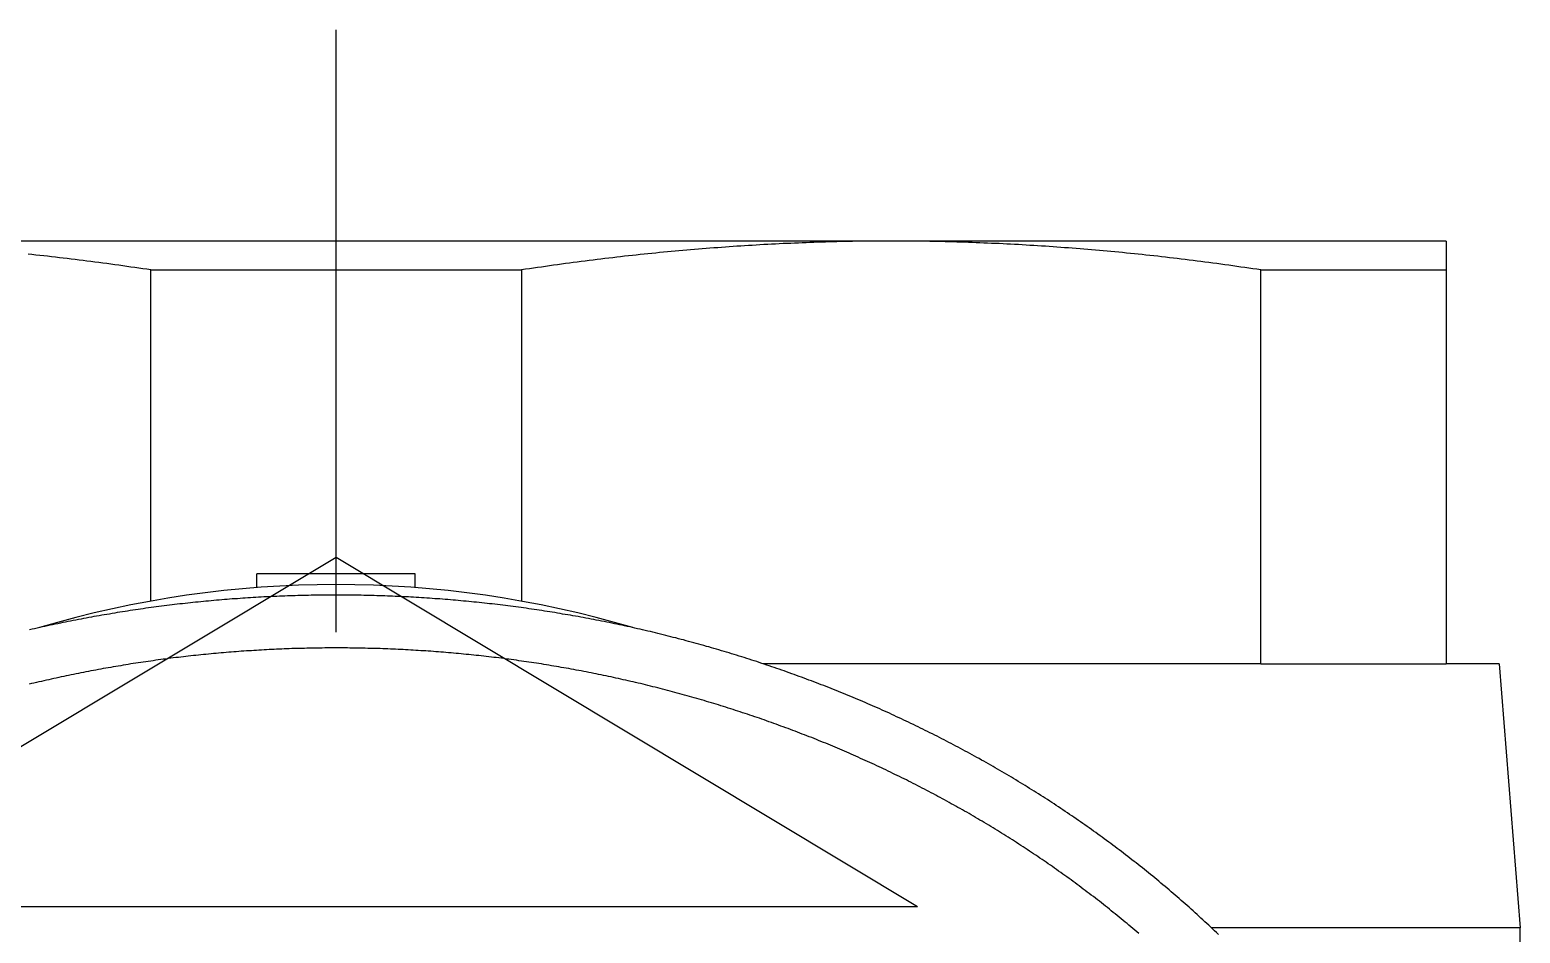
# Model space of a CAD drawing. Extents: x -56 to 44, y -57 to 15.
# Drawn here: x 28.18 to 42.28, y 6.55 to 15.1 of the extents above; entities that cross this region are included whole.
import ezdxf

# ---------------------------------------------------------------- set-up
doc = ezdxf.new("R2010")
doc.units = 0
doc.linetypes.add('CENTER', pattern=[50.8, 31.75, -6.35, 6.35, -6.35])
doc.linetypes.add('DASHED', pattern=[19.05, 12.7, -6.35])
doc.layers.get('0').update_dxf_attribs({"linetype": 'CONTINUOUS'})
doc.layers.add('CENTER', color=1, linetype='CENTER')

msp = doc.modelspace()

# ---------------------------------------------------------------- linework, layer by layer
at = {"color": 7, "linetype": 'CONTINUOUS'}
for p, q in [((36.331, 13.1), (25.831, 13.1)), ((41.581, 13.1), (36.331, 13.1)), ((41.581, 13.1), (41.581, 12.827)), ((29.329, 12.827), (32.834, 12.827)), ((29.329, 9.693), (29.329, 12.827)), ((32.834, 12.827), (32.834, 9.693)), ((39.829, 9.1), (39.829, 12.827)), ((39.829, 12.827), (41.581, 12.827)), ((41.581, 12.827), (41.581, 9.1)), ((30.331, 9.821), (30.331, 9.95)), ((31.831, 9.95), (30.331, 9.95)), ((31.831, 9.821), (31.831, 9.95)), ((39.171, 9.1), (35.12, 9.1)), ((39.829, 9.1), (39.171, 9.1)), ((39.829, 9.1), (41.581, 9.1)), ((42.081, 9.1), (41.581, 9.1)), ((42.081, 9.1), (42.281, 6.6)), ((42.281, 6.6), (39.362, 6.6)), ((42.281, 0.918), (42.281, 6.6))]:
    msp.add_line(p, q, dxfattribs=at)
at = {"color": 3, "linetype": 'DASHED'}
for p, q in [((31.081, 10.105), (25.581, 6.8)), ((36.581, 6.8), (31.081, 10.105)), ((36.581, 6.8), (25.581, 6.8)), ((36.581, -26.2), (36.581, 6.8))]:
    msp.add_line(p, q, dxfattribs=at)
at = {"color": 7}
for points in [[(29.329, 12.827, 0), (29.291, 12.833, 0), (29.253, 12.838, 0), (29.215, 12.844, 0), (29.177, 12.85, 0), (29.139, 12.855, 0), (29.101, 12.86, 0), (29.063, 12.866, 0), (29.026, 12.871, 0), (28.988, 12.876, 0), (28.95, 12.882, 0), (28.913, 12.887, 0), (28.875, 12.892, 0), (28.837, 12.897, 0), (28.8, 12.902, 0), (28.762, 12.906, 0), (28.725, 12.911, 0), (28.688, 12.916, 0), (28.65, 12.921, 0), (28.613, 12.925, 0), (28.576, 12.93, 0), (28.538, 12.934, 0), (28.501, 12.939, 0), (28.464, 12.943, 0), (28.427, 12.947, 0), (28.39, 12.952, 0), (28.353, 12.956, 0), (28.316, 12.96, 0), (28.279, 12.964, 0), (28.242, 12.968, 0), (28.205, 12.972, 0), (28.168, 12.976, 0)], [(36.331, 13.1, 0), (36.295, 13.1, 0), (36.258, 13.1, 0), (36.221, 13.1, 0), (36.185, 13.1, 0), (36.148, 13.099, 0), (36.111, 13.099, 0), (36.075, 13.098, 0), (36.038, 13.098, 0), (36.002, 13.098, 0), (35.965, 13.097, 0), (35.929, 13.096, 0), (35.892, 13.095, 0), (35.856, 13.095, 0), (35.819, 13.094, 0), (35.783, 13.093, 0), (35.746, 13.092, 0), (35.71, 13.091, 0), (35.673, 13.09, 0), (35.637, 13.089, 0), (35.6, 13.088, 0), (35.564, 13.086, 0), (35.528, 13.085, 0), (35.491, 13.084, 0), (35.455, 13.082, 0), (35.419, 13.081, 0), (35.382, 13.079, 0), (35.346, 13.078, 0), (35.309, 13.076, 0), (35.273, 13.074, 0), (35.237, 13.072, 0), (35.2, 13.07, 0), (35.164, 13.069, 0), (35.128, 13.067, 0), (35.091, 13.065, 0), (35.055, 13.062, 0), (35.018, 13.06, 0), (34.982, 13.058, 0), (34.946, 13.056, 0), (34.909, 13.053, 0), (34.873, 13.051, 0), (34.836, 13.049, 0), (34.8, 13.046, 0), (34.764, 13.044, 0), (34.727, 13.041, 0), (34.691, 13.038, 0), (34.654, 13.036, 0), (34.618, 13.033, 0), (34.581, 13.03, 0), (34.545, 13.027, 0), (34.508, 13.024, 0), (34.472, 13.021, 0), (34.435, 13.018, 0), (34.398, 13.015, 0), (34.362, 13.011, 0), (34.325, 13.008, 0), (34.288, 13.005, 0), (34.252, 13.001, 0), (34.215, 12.998, 0), (34.178, 12.994, 0), (34.142, 12.991, 0), (34.105, 12.987, 0), (34.068, 12.983, 0), (34.031, 12.98, 0), (33.995, 12.976, 0), (33.958, 12.972, 0), (33.921, 12.968, 0), (33.884, 12.964, 0), (33.847, 12.96, 0), (33.81, 12.956, 0), (33.773, 12.952, 0), (33.736, 12.947, 0), (33.699, 12.943, 0), (33.661, 12.939, 0), (33.624, 12.934, 0), (33.587, 12.93, 0), (33.55, 12.925, 0), (33.513, 12.921, 0), (33.475, 12.916, 0), (33.438, 12.911, 0), (33.4, 12.906, 0), (33.363, 12.902, 0), (33.325, 12.897, 0), (33.288, 12.892, 0), (33.25, 12.887, 0), (33.213, 12.882, 0), (33.175, 12.876, 0), (33.137, 12.871, 0), (33.099, 12.866, 0), (33.062, 12.86, 0), (33.024, 12.855, 0), (32.986, 12.85, 0), (32.948, 12.844, 0), (32.91, 12.838, 0), (32.872, 12.833, 0), (32.834, 12.827, 0)], [(39.829, 12.827, 0), (39.791, 12.833, 0), (39.753, 12.838, 0), (39.715, 12.844, 0), (39.677, 12.85, 0), (39.639, 12.855, 0), (39.601, 12.86, 0), (39.563, 12.866, 0), (39.526, 12.871, 0), (39.488, 12.876, 0), (39.45, 12.882, 0), (39.413, 12.887, 0), (39.375, 12.892, 0), (39.337, 12.897, 0), (39.3, 12.902, 0), (39.262, 12.906, 0), (39.225, 12.911, 0), (39.188, 12.916, 0), (39.15, 12.921, 0), (39.113, 12.925, 0), (39.076, 12.93, 0), (39.038, 12.934, 0), (39.001, 12.939, 0), (38.964, 12.943, 0), (38.927, 12.947, 0), (38.89, 12.952, 0), (38.853, 12.956, 0), (38.816, 12.96, 0), (38.779, 12.964, 0), (38.742, 12.968, 0), (38.705, 12.972, 0), (38.668, 12.976, 0), (38.632, 12.98, 0), (38.595, 12.983, 0), (38.558, 12.987, 0), (38.521, 12.991, 0), (38.484, 12.994, 0), (38.448, 12.998, 0), (38.411, 13.001, 0), (38.374, 13.005, 0), (38.338, 13.008, 0), (38.301, 13.011, 0), (38.264, 13.015, 0), (38.228, 13.018, 0), (38.191, 13.021, 0), (38.155, 13.024, 0), (38.118, 13.027, 0), (38.082, 13.03, 0), (38.045, 13.033, 0), (38.009, 13.036, 0), (37.972, 13.038, 0), (37.936, 13.041, 0), (37.899, 13.044, 0), (37.863, 13.046, 0), (37.826, 13.049, 0), (37.79, 13.051, 0), (37.754, 13.053, 0), (37.717, 13.056, 0), (37.681, 13.058, 0), (37.644, 13.06, 0), (37.608, 13.062, 0), (37.572, 13.065, 0), (37.535, 13.067, 0), (37.499, 13.069, 0), (37.462, 13.07, 0), (37.426, 13.072, 0), (37.39, 13.074, 0), (37.353, 13.076, 0), (37.317, 13.078, 0), (37.281, 13.079, 0), (37.244, 13.081, 0), (37.208, 13.082, 0), (37.172, 13.084, 0), (37.135, 13.085, 0), (37.099, 13.086, 0), (37.062, 13.088, 0), (37.026, 13.089, 0), (36.989, 13.09, 0), (36.953, 13.091, 0), (36.917, 13.092, 0), (36.88, 13.093, 0), (36.844, 13.094, 0), (36.807, 13.095, 0), (36.771, 13.095, 0), (36.734, 13.096, 0), (36.698, 13.097, 0), (36.661, 13.098, 0), (36.625, 13.098, 0), (36.588, 13.098, 0), (36.551, 13.099, 0), (36.515, 13.099, 0), (36.478, 13.1, 0), (36.441, 13.1, 0), (36.405, 13.1, 0), (36.368, 13.1, 0), (36.331, 13.1, 0)], [(39.427, 6.538, 0), (39.409, 6.556, 0), (39.391, 6.573, 0), (39.372, 6.59, 0), (39.354, 6.608, 0), (39.336, 6.625, 0), (39.317, 6.642, 0), (39.299, 6.659, 0), (39.28, 6.676, 0), (39.262, 6.693, 0), (39.243, 6.71, 0), (39.225, 6.727, 0), (39.206, 6.744, 0), (39.187, 6.761, 0), (39.169, 6.778, 0), (39.15, 6.795, 0), (39.131, 6.811, 0), (39.112, 6.828, 0), (39.093, 6.845, 0), (39.074, 6.861, 0), (39.055, 6.878, 0), (39.036, 6.894, 0), (39.017, 6.911, 0), (38.998, 6.927, 0), (38.979, 6.943, 0), (38.96, 6.96, 0), (38.941, 6.976, 0), (38.922, 6.992, 0), (38.902, 7.008, 0), (38.883, 7.025, 0), (38.864, 7.041, 0), (38.844, 7.057, 0), (38.825, 7.073, 0), (38.806, 7.089, 0), (38.786, 7.105, 0), (38.767, 7.12, 0), (38.747, 7.136, 0), (38.727, 7.152, 0), (38.708, 7.168, 0), (38.688, 7.183, 0), (38.668, 7.199, 0), (38.649, 7.215, 0), (38.629, 7.23, 0), (38.609, 7.246, 0), (38.589, 7.261, 0), (38.569, 7.277, 0), (38.549, 7.292, 0), (38.529, 7.307, 0), (38.509, 7.322, 0), (38.489, 7.338, 0), (38.469, 7.353, 0), (38.449, 7.368, 0), (38.429, 7.383, 0), (38.409, 7.398, 0), (38.389, 7.413, 0), (38.369, 7.428, 0), (38.348, 7.443, 0), (38.328, 7.458, 0), (38.308, 7.473, 0), (38.287, 7.487, 0), (38.267, 7.502, 0), (38.246, 7.517, 0), (38.226, 7.531, 0), (38.206, 7.546, 0), (38.185, 7.56, 0), (38.164, 7.575, 0), (38.144, 7.589, 0), (38.123, 7.604, 0), (38.103, 7.618, 0), (38.082, 7.632, 0), (38.061, 7.647, 0), (38.04, 7.661, 0), (38.02, 7.675, 0), (37.999, 7.689, 0), (37.978, 7.703, 0), (37.957, 7.717, 0), (37.936, 7.731, 0), (37.915, 7.745, 0), (37.894, 7.759, 0), (37.873, 7.773, 0), (37.852, 7.786, 0), (37.831, 7.8, 0), (37.81, 7.814, 0), (37.789, 7.827, 0), (37.768, 7.841, 0), (37.747, 7.854, 0), (37.725, 7.868, 0), (37.704, 7.881, 0), (37.683, 7.895, 0), (37.662, 7.908, 0), (37.64, 7.921, 0), (37.619, 7.935, 0), (37.598, 7.948, 0), (37.576, 7.961, 0), (37.555, 7.974, 0), (37.533, 7.987, 0), (37.512, 8, 0), (37.49, 8.013, 0), (37.469, 8.026, 0), (37.447, 8.039, 0), (37.426, 8.052, 0), (37.404, 8.064, 0), (37.383, 8.077, 0), (37.361, 8.09, 0), (37.339, 8.102, 0), (37.317, 8.115, 0), (37.296, 8.128, 0), (37.274, 8.14, 0), (37.252, 8.152, 0), (37.23, 8.165, 0), (37.208, 8.177, 0), (37.187, 8.189, 0), (37.165, 8.202, 0), (37.143, 8.214, 0), (37.121, 8.226, 0), (37.099, 8.238, 0), (37.077, 8.25, 0), (37.055, 8.262, 0), (37.033, 8.274, 0), (37.011, 8.286, 0), (36.989, 8.298, 0), (36.967, 8.31, 0), (36.944, 8.321, 0), (36.922, 8.333, 0), (36.9, 8.345, 0), (36.878, 8.356, 0), (36.855, 8.368, 0), (36.833, 8.379, 0), (36.811, 8.391, 0), (36.789, 8.402, 0), (36.766, 8.414, 0), (36.744, 8.425, 0), (36.722, 8.436, 0), (36.699, 8.447, 0), (36.677, 8.458, 0), (36.654, 8.47, 0), (36.632, 8.481, 0), (36.609, 8.492, 0), (36.587, 8.503, 0), (36.565, 8.514, 0), (36.542, 8.524, 0), (36.519, 8.535, 0), (36.497, 8.546, 0), (36.474, 8.557, 0), (36.452, 8.567, 0), (36.429, 8.578, 0), (36.406, 8.589, 0), (36.383, 8.599, 0), (36.361, 8.61, 0), (36.338, 8.62, 0), (36.315, 8.631, 0), (36.293, 8.641, 0), (36.27, 8.651, 0), (36.247, 8.661, 0), (36.224, 8.672, 0), (36.201, 8.682, 0), (36.178, 8.692, 0), (36.156, 8.702, 0), (36.133, 8.712, 0), (36.11, 8.722, 0), (36.087, 8.732, 0), (36.064, 8.742, 0), (36.041, 8.751, 0), (36.018, 8.761, 0), (35.995, 8.771, 0), (35.972, 8.781, 0), (35.949, 8.79, 0), (35.926, 8.8, 0), (35.903, 8.809, 0), (35.88, 8.819, 0), (35.856, 8.828, 0), (35.833, 8.838, 0), (35.81, 8.847, 0), (35.787, 8.856, 0), (35.764, 8.865, 0), (35.741, 8.875, 0), (35.717, 8.884, 0), (35.694, 8.893, 0), (35.671, 8.902, 0), (35.648, 8.911, 0), (35.624, 8.92, 0), (35.601, 8.929, 0), (35.578, 8.937, 0), (35.554, 8.946, 0), (35.531, 8.955, 0), (35.508, 8.964, 0), (35.484, 8.972, 0), (35.461, 8.981, 0), (35.437, 8.989, 0), (35.414, 8.998, 0), (35.391, 9.006, 0), (35.367, 9.015, 0), (35.343, 9.023, 0), (35.32, 9.032, 0), (35.297, 9.04, 0), (35.273, 9.048, 0), (35.249, 9.056, 0), (35.226, 9.064, 0), (35.202, 9.072, 0), (35.179, 9.08, 0), (35.155, 9.088, 0), (35.131, 9.096, 0), (35.108, 9.104, 0), (35.084, 9.112, 0), (35.06, 9.12, 0), (35.037, 9.128, 0), (35.013, 9.135, 0), (34.989, 9.143, 0), (34.966, 9.15, 0), (34.942, 9.158, 0), (34.918, 9.165, 0), (34.894, 9.173, 0), (34.87, 9.18, 0), (34.847, 9.188, 0), (34.823, 9.195, 0), (34.799, 9.202, 0), (34.775, 9.209, 0), (34.751, 9.217, 0), (34.727, 9.224, 0), (34.703, 9.231, 0), (34.68, 9.238, 0), (34.656, 9.245, 0), (34.632, 9.252, 0), (34.608, 9.259, 0), (34.584, 9.265, 0), (34.56, 9.272, 0), (34.536, 9.279, 0), (34.512, 9.286, 0), (34.488, 9.292, 0), (34.464, 9.299, 0), (34.44, 9.305, 0), (34.416, 9.312, 0), (34.392, 9.318, 0), (34.368, 9.325, 0), (34.344, 9.331, 0), (34.32, 9.337, 0), (34.295, 9.344, 0), (34.271, 9.35, 0), (34.247, 9.356, 0), (34.223, 9.362, 0), (34.199, 9.368, 0), (34.175, 9.374, 0), (34.151, 9.38, 0), (34.126, 9.386, 0), (34.102, 9.392, 0), (34.078, 9.398, 0), (34.054, 9.404, 0), (34.03, 9.409, 0), (34.005, 9.415, 0), (33.981, 9.421, 0), (33.957, 9.426, 0), (33.932, 9.432, 0), (33.908, 9.437, 0), (33.884, 9.443, 0), (33.86, 9.448, 0), (33.835, 9.453, 0), (33.811, 9.459, 0), (33.787, 9.464, 0), (33.762, 9.469, 0), (33.738, 9.474, 0), (33.714, 9.479, 0), (33.689, 9.484, 0), (33.665, 9.489, 0), (33.641, 9.494, 0), (33.616, 9.499, 0), (33.592, 9.504, 0), (33.567, 9.509, 0), (33.543, 9.514, 0), (33.518, 9.518, 0), (33.494, 9.523, 0), (33.469, 9.528, 0), (33.445, 9.532, 0), (33.42, 9.537, 0), (33.396, 9.541, 0), (33.371, 9.546, 0), (33.347, 9.55, 0), (33.322, 9.555, 0), (33.298, 9.559, 0), (33.273, 9.563, 0), (33.249, 9.567, 0), (33.224, 9.571, 0), (33.2, 9.576, 0), (33.175, 9.58, 0), (33.151, 9.584, 0), (33.126, 9.588, 0), (33.102, 9.592, 0), (33.077, 9.595, 0), (33.052, 9.599, 0), (33.028, 9.603, 0), (33.003, 9.607, 0), (32.979, 9.61, 0), (32.954, 9.614, 0), (32.929, 9.618, 0), (32.905, 9.621, 0), (32.88, 9.625, 0), (32.855, 9.628, 0), (32.831, 9.631, 0), (32.806, 9.635, 0), (32.781, 9.638, 0), (32.757, 9.641, 0), (32.732, 9.644, 0), (32.707, 9.648, 0), (32.683, 9.651, 0), (32.658, 9.654, 0), (32.633, 9.657, 0), (32.608, 9.66, 0), (32.584, 9.663, 0), (32.559, 9.666, 0), (32.534, 9.668, 0), (32.51, 9.671, 0), (32.485, 9.674, 0), (32.46, 9.677, 0), (32.435, 9.679, 0), (32.411, 9.682, 0), (32.386, 9.684, 0), (32.361, 9.687, 0), (32.336, 9.689, 0), (32.312, 9.692, 0), (32.287, 9.694, 0), (32.262, 9.696, 0), (32.237, 9.698, 0), (32.212, 9.701, 0), (32.188, 9.703, 0), (32.163, 9.705, 0), (32.138, 9.707, 0), (32.113, 9.709, 0), (32.088, 9.711, 0), (32.064, 9.713, 0), (32.039, 9.715, 0), (32.014, 9.716, 0), (31.989, 9.718, 0), (31.964, 9.72, 0), (31.939, 9.722, 0), (31.915, 9.723, 0), (31.89, 9.725, 0), (31.865, 9.726, 0), (31.84, 9.728, 0), (31.815, 9.729, 0), (31.79, 9.731, 0), (31.765, 9.732, 0), (31.741, 9.733, 0), (31.716, 9.734, 0), (31.691, 9.736, 0), (31.666, 9.737, 0), (31.641, 9.738, 0), (31.616, 9.739, 0), (31.591, 9.74, 0), (31.567, 9.741, 0), (31.542, 9.742, 0), (31.517, 9.743, 0), (31.492, 9.743, 0), (31.467, 9.744, 0), (31.442, 9.745, 0), (31.417, 9.746, 0), (31.392, 9.746, 0), (31.368, 9.747, 0), (31.343, 9.747, 0), (31.318, 9.748, 0), (31.293, 9.748, 0), (31.268, 9.749, 0), (31.243, 9.749, 0), (31.218, 9.749, 0), (31.193, 9.75, 0), (31.169, 9.75, 0), (31.144, 9.75, 0), (31.119, 9.75, 0), (31.094, 9.75, 0), (31.069, 9.75, 0), (31.044, 9.75, 0), (31.019, 9.75, 0), (30.994, 9.75, 0), (30.969, 9.75, 0), (30.945, 9.749, 0), (30.92, 9.749, 0), (30.895, 9.749, 0), (30.87, 9.748, 0), (30.845, 9.748, 0), (30.82, 9.747, 0), (30.795, 9.747, 0), (30.77, 9.746, 0), (30.745, 9.746, 0), (30.721, 9.745, 0), (30.696, 9.744, 0), (30.671, 9.743, 0), (30.646, 9.743, 0), (30.621, 9.742, 0), (30.596, 9.741, 0), (30.571, 9.74, 0), (30.546, 9.739, 0), (30.522, 9.738, 0), (30.497, 9.737, 0), (30.472, 9.736, 0), (30.447, 9.734, 0), (30.422, 9.733, 0), (30.397, 9.732, 0), (30.372, 9.731, 0), (30.348, 9.729, 0), (30.323, 9.728, 0), (30.298, 9.726, 0), (30.273, 9.725, 0), (30.248, 9.723, 0), (30.223, 9.722, 0), (30.198, 9.72, 0), (30.174, 9.718, 0), (30.149, 9.716, 0), (30.124, 9.715, 0), (30.099, 9.713, 0), (30.074, 9.711, 0), (30.05, 9.709, 0), (30.025, 9.707, 0), (30, 9.705, 0), (29.975, 9.703, 0), (29.95, 9.701, 0), (29.926, 9.698, 0), (29.901, 9.696, 0), (29.876, 9.694, 0), (29.851, 9.692, 0), (29.826, 9.689, 0), (29.802, 9.687, 0), (29.777, 9.684, 0), (29.752, 9.682, 0), (29.727, 9.679, 0), (29.703, 9.677, 0), (29.678, 9.674, 0), (29.653, 9.671, 0), (29.628, 9.668, 0), (29.604, 9.666, 0), (29.579, 9.663, 0), (29.554, 9.66, 0), (29.53, 9.657, 0), (29.505, 9.654, 0), (29.48, 9.651, 0), (29.456, 9.648, 0), (29.431, 9.644, 0), (29.406, 9.641, 0), (29.381, 9.638, 0), (29.357, 9.635, 0), (29.332, 9.631, 0), (29.307, 9.628, 0), (29.283, 9.625, 0), (29.258, 9.621, 0), (29.233, 9.618, 0), (29.209, 9.614, 0), (29.184, 9.61, 0), (29.16, 9.607, 0), (29.135, 9.603, 0), (29.11, 9.599, 0), (29.086, 9.595, 0), (29.061, 9.592, 0), (29.037, 9.588, 0), (29.012, 9.584, 0), (28.988, 9.58, 0), (28.963, 9.576, 0), (28.938, 9.571, 0), (28.914, 9.567, 0), (28.889, 9.563, 0), (28.865, 9.559, 0), (28.84, 9.555, 0), (28.816, 9.55, 0), (28.791, 9.546, 0), (28.767, 9.541, 0), (28.742, 9.537, 0), (28.718, 9.532, 0), (28.693, 9.528, 0), (28.669, 9.523, 0), (28.644, 9.518, 0), (28.62, 9.514, 0), (28.596, 9.509, 0), (28.571, 9.504, 0), (28.547, 9.499, 0), (28.522, 9.494, 0), (28.498, 9.489, 0), (28.474, 9.484, 0), (28.449, 9.479, 0), (28.425, 9.474, 0), (28.4, 9.469, 0), (28.376, 9.464, 0), (28.352, 9.459, 0), (28.327, 9.453, 0), (28.303, 9.448, 0), (28.279, 9.443, 0), (28.255, 9.437, 0), (28.23, 9.432, 0), (28.206, 9.426, 0), (28.182, 9.421, 0)], [(38.673, 6.548, 0), (38.654, 6.563, 0), (38.636, 6.579, 0), (38.618, 6.594, 0), (38.6, 6.61, 0), (38.581, 6.625, 0), (38.563, 6.641, 0), (38.544, 6.656, 0), (38.526, 6.671, 0), (38.507, 6.687, 0), (38.489, 6.702, 0), (38.47, 6.717, 0), (38.452, 6.732, 0), (38.433, 6.747, 0), (38.414, 6.762, 0), (38.396, 6.777, 0), (38.377, 6.792, 0), (38.358, 6.807, 0), (38.339, 6.822, 0), (38.32, 6.837, 0), (38.301, 6.852, 0), (38.282, 6.866, 0), (38.264, 6.881, 0), (38.245, 6.896, 0), (38.225, 6.91, 0), (38.206, 6.925, 0), (38.187, 6.939, 0), (38.168, 6.954, 0), (38.149, 6.968, 0), (38.13, 6.983, 0), (38.111, 6.997, 0), (38.091, 7.011, 0), (38.072, 7.026, 0), (38.053, 7.04, 0), (38.033, 7.054, 0), (38.014, 7.068, 0), (37.994, 7.082, 0), (37.975, 7.096, 0), (37.955, 7.11, 0), (37.936, 7.124, 0), (37.916, 7.138, 0), (37.897, 7.152, 0), (37.877, 7.166, 0), (37.857, 7.18, 0), (37.838, 7.193, 0), (37.818, 7.207, 0), (37.798, 7.221, 0), (37.778, 7.234, 0), (37.759, 7.248, 0), (37.739, 7.261, 0), (37.719, 7.275, 0), (37.699, 7.288, 0), (37.679, 7.302, 0), (37.659, 7.315, 0), (37.639, 7.328, 0), (37.619, 7.341, 0), (37.599, 7.355, 0), (37.579, 7.368, 0), (37.559, 7.381, 0), (37.539, 7.394, 0), (37.518, 7.407, 0), (37.498, 7.42, 0), (37.478, 7.433, 0), (37.458, 7.446, 0), (37.437, 7.459, 0), (37.417, 7.471, 0), (37.397, 7.484, 0), (37.376, 7.497, 0), (37.356, 7.51, 0), (37.336, 7.522, 0), (37.315, 7.535, 0), (37.295, 7.547, 0), (37.274, 7.56, 0), (37.254, 7.572, 0), (37.233, 7.585, 0), (37.212, 7.597, 0), (37.192, 7.609, 0), (37.171, 7.621, 0), (37.15, 7.634, 0), (37.13, 7.646, 0), (37.109, 7.658, 0), (37.088, 7.67, 0), (37.068, 7.682, 0), (37.047, 7.694, 0), (37.026, 7.706, 0), (37.005, 7.718, 0), (36.984, 7.73, 0), (36.963, 7.741, 0), (36.942, 7.753, 0), (36.921, 7.765, 0), (36.9, 7.776, 0), (36.879, 7.788, 0), (36.858, 7.8, 0), (36.837, 7.811, 0), (36.816, 7.823, 0), (36.795, 7.834, 0), (36.774, 7.845, 0), (36.753, 7.857, 0), (36.732, 7.868, 0), (36.711, 7.879, 0), (36.689, 7.891, 0), (36.668, 7.902, 0), (36.647, 7.913, 0), (36.625, 7.924, 0), (36.604, 7.935, 0), (36.583, 7.946, 0), (36.562, 7.957, 0), (36.54, 7.968, 0), (36.519, 7.978, 0), (36.497, 7.989, 0), (36.476, 8, 0), (36.454, 8.011, 0), (36.433, 8.021, 0), (36.411, 8.032, 0), (36.39, 8.043, 0), (36.368, 8.053, 0), (36.347, 8.063, 0), (36.325, 8.074, 0), (36.303, 8.084, 0), (36.282, 8.095, 0), (36.26, 8.105, 0), (36.239, 8.115, 0), (36.217, 8.125, 0), (36.195, 8.135, 0), (36.173, 8.146, 0), (36.152, 8.156, 0), (36.13, 8.166, 0), (36.108, 8.176, 0), (36.086, 8.185, 0), (36.065, 8.195, 0), (36.043, 8.205, 0), (36.021, 8.215, 0), (35.999, 8.225, 0), (35.977, 8.234, 0), (35.955, 8.244, 0), (35.933, 8.253, 0), (35.911, 8.263, 0), (35.889, 8.273, 0), (35.867, 8.282, 0), (35.845, 8.291, 0), (35.823, 8.301, 0), (35.801, 8.31, 0), (35.779, 8.319, 0), (35.757, 8.329, 0), (35.735, 8.338, 0), (35.713, 8.347, 0), (35.691, 8.356, 0), (35.668, 8.365, 0), (35.646, 8.374, 0), (35.624, 8.383, 0), (35.602, 8.392, 0), (35.58, 8.401, 0), (35.557, 8.409, 0), (35.535, 8.418, 0), (35.513, 8.427, 0), (35.49, 8.435, 0), (35.468, 8.444, 0), (35.446, 8.453, 0), (35.423, 8.461, 0), (35.401, 8.47, 0), (35.379, 8.478, 0), (35.356, 8.487, 0), (35.334, 8.495, 0), (35.311, 8.503, 0), (35.289, 8.511, 0), (35.266, 8.52, 0), (35.244, 8.528, 0), (35.221, 8.536, 0), (35.199, 8.544, 0), (35.176, 8.552, 0), (35.154, 8.56, 0), (35.131, 8.568, 0), (35.109, 8.576, 0), (35.086, 8.584, 0), (35.063, 8.591, 0), (35.041, 8.599, 0), (35.018, 8.607, 0), (34.995, 8.614, 0), (34.973, 8.622, 0), (34.95, 8.63, 0), (34.927, 8.637, 0), (34.905, 8.645, 0), (34.882, 8.652, 0), (34.859, 8.659, 0), (34.837, 8.667, 0), (34.814, 8.674, 0), (34.791, 8.681, 0), (34.768, 8.689, 0), (34.745, 8.696, 0), (34.722, 8.703, 0), (34.7, 8.71, 0), (34.677, 8.717, 0), (34.654, 8.724, 0), (34.631, 8.731, 0), (34.608, 8.738, 0), (34.585, 8.744, 0), (34.562, 8.751, 0), (34.539, 8.758, 0), (34.516, 8.765, 0), (34.493, 8.771, 0), (34.47, 8.778, 0), (34.447, 8.784, 0), (34.424, 8.791, 0), (34.401, 8.797, 0), (34.378, 8.804, 0), (34.355, 8.81, 0), (34.332, 8.817, 0), (34.309, 8.823, 0), (34.286, 8.829, 0), (34.263, 8.835, 0), (34.24, 8.841, 0), (34.217, 8.847, 0), (34.194, 8.854, 0), (34.17, 8.86, 0), (34.147, 8.865, 0), (34.124, 8.871, 0), (34.101, 8.877, 0), (34.078, 8.883, 0), (34.054, 8.889, 0), (34.031, 8.895, 0), (34.008, 8.9, 0), (33.985, 8.906, 0), (33.962, 8.912, 0), (33.938, 8.917, 0), (33.915, 8.923, 0), (33.892, 8.928, 0), (33.868, 8.933, 0), (33.845, 8.939, 0), (33.822, 8.944, 0), (33.798, 8.949, 0), (33.775, 8.955, 0), (33.752, 8.96, 0), (33.728, 8.965, 0), (33.705, 8.97, 0), (33.682, 8.975, 0), (33.658, 8.98, 0), (33.635, 8.985, 0), (33.611, 8.99, 0), (33.588, 8.995, 0), (33.565, 9, 0), (33.541, 9.004, 0), (33.518, 9.009, 0), (33.494, 9.014, 0), (33.471, 9.018, 0), (33.447, 9.023, 0), (33.424, 9.027, 0), (33.4, 9.032, 0), (33.377, 9.036, 0), (33.353, 9.041, 0), (33.33, 9.045, 0), (33.306, 9.05, 0), (33.283, 9.054, 0), (33.259, 9.058, 0), (33.236, 9.062, 0), (33.212, 9.066, 0), (33.189, 9.07, 0), (33.165, 9.074, 0), (33.142, 9.078, 0), (33.118, 9.082, 0), (33.094, 9.086, 0), (33.071, 9.09, 0), (33.047, 9.094, 0), (33.023, 9.098, 0), (33, 9.101, 0), (32.976, 9.105, 0), (32.953, 9.109, 0), (32.929, 9.112, 0), (32.905, 9.116, 0), (32.882, 9.119, 0), (32.858, 9.123, 0), (32.834, 9.126, 0), (32.81, 9.129, 0), (32.787, 9.133, 0), (32.763, 9.136, 0), (32.739, 9.139, 0), (32.716, 9.142, 0), (32.692, 9.145, 0), (32.668, 9.149, 0), (32.645, 9.152, 0), (32.621, 9.155, 0), (32.597, 9.158, 0), (32.573, 9.16, 0), (32.55, 9.163, 0), (32.526, 9.166, 0), (32.502, 9.169, 0), (32.478, 9.171, 0), (32.455, 9.174, 0), (32.431, 9.177, 0), (32.407, 9.179, 0), (32.383, 9.182, 0), (32.359, 9.184, 0), (32.336, 9.187, 0), (32.312, 9.189, 0), (32.288, 9.191, 0), (32.264, 9.194, 0), (32.24, 9.196, 0), (32.216, 9.198, 0), (32.193, 9.2, 0), (32.169, 9.203, 0), (32.145, 9.205, 0), (32.121, 9.207, 0), (32.097, 9.209, 0), (32.073, 9.21, 0), (32.05, 9.212, 0), (32.026, 9.214, 0), (32.002, 9.216, 0), (31.978, 9.218, 0), (31.954, 9.219, 0), (31.93, 9.221, 0), (31.906, 9.223, 0), (31.883, 9.224, 0), (31.859, 9.226, 0), (31.835, 9.227, 0), (31.811, 9.229, 0), (31.787, 9.23, 0), (31.763, 9.231, 0), (31.739, 9.233, 0), (31.715, 9.234, 0), (31.691, 9.235, 0), (31.668, 9.236, 0), (31.644, 9.237, 0), (31.62, 9.238, 0), (31.596, 9.239, 0), (31.572, 9.24, 0), (31.548, 9.241, 0), (31.524, 9.242, 0), (31.5, 9.243, 0), (31.476, 9.244, 0), (31.452, 9.244, 0), (31.428, 9.245, 0), (31.404, 9.246, 0), (31.381, 9.246, 0), (31.357, 9.247, 0), (31.333, 9.247, 0), (31.309, 9.248, 0), (31.285, 9.248, 0), (31.261, 9.249, 0), (31.237, 9.249, 0), (31.213, 9.249, 0), (31.189, 9.25, 0), (31.165, 9.25, 0), (31.141, 9.25, 0), (31.117, 9.25, 0), (31.093, 9.25, 0), (31.069, 9.25, 0), (31.046, 9.25, 0), (31.022, 9.25, 0), (30.998, 9.25, 0), (30.974, 9.25, 0), (30.95, 9.249, 0), (30.926, 9.249, 0), (30.902, 9.249, 0), (30.878, 9.248, 0), (30.854, 9.248, 0), (30.83, 9.247, 0), (30.806, 9.247, 0), (30.782, 9.246, 0), (30.758, 9.246, 0), (30.734, 9.245, 0), (30.71, 9.244, 0), (30.687, 9.244, 0), (30.663, 9.243, 0), (30.639, 9.242, 0), (30.615, 9.241, 0), (30.591, 9.24, 0), (30.567, 9.239, 0), (30.543, 9.238, 0), (30.519, 9.237, 0), (30.495, 9.236, 0), (30.471, 9.235, 0), (30.448, 9.234, 0), (30.424, 9.233, 0), (30.4, 9.231, 0), (30.376, 9.23, 0), (30.352, 9.229, 0), (30.328, 9.227, 0), (30.304, 9.226, 0), (30.28, 9.224, 0), (30.256, 9.223, 0), (30.233, 9.221, 0), (30.209, 9.219, 0), (30.185, 9.218, 0), (30.161, 9.216, 0), (30.137, 9.214, 0), (30.113, 9.212, 0), (30.089, 9.21, 0), (30.066, 9.209, 0), (30.042, 9.207, 0), (30.018, 9.205, 0), (29.994, 9.203, 0), (29.97, 9.2, 0), (29.946, 9.198, 0), (29.922, 9.196, 0), (29.899, 9.194, 0), (29.875, 9.191, 0), (29.851, 9.189, 0), (29.827, 9.187, 0), (29.803, 9.184, 0), (29.78, 9.182, 0), (29.756, 9.179, 0), (29.732, 9.177, 0), (29.708, 9.174, 0), (29.684, 9.171, 0), (29.661, 9.169, 0), (29.637, 9.166, 0), (29.613, 9.163, 0), (29.59, 9.16, 0), (29.566, 9.158, 0), (29.542, 9.155, 0), (29.518, 9.152, 0), (29.494, 9.149, 0), (29.471, 9.145, 0), (29.447, 9.142, 0), (29.423, 9.139, 0), (29.4, 9.136, 0), (29.376, 9.133, 0), (29.352, 9.129, 0), (29.329, 9.126, 0), (29.305, 9.123, 0), (29.281, 9.119, 0), (29.258, 9.116, 0), (29.234, 9.112, 0), (29.21, 9.109, 0), (29.187, 9.105, 0), (29.163, 9.101, 0), (29.139, 9.098, 0), (29.116, 9.094, 0), (29.092, 9.09, 0), (29.069, 9.086, 0), (29.045, 9.082, 0), (29.021, 9.078, 0), (28.998, 9.074, 0), (28.974, 9.07, 0), (28.951, 9.066, 0), (28.927, 9.062, 0), (28.904, 9.058, 0), (28.88, 9.054, 0), (28.856, 9.05, 0), (28.833, 9.045, 0), (28.809, 9.041, 0), (28.786, 9.036, 0), (28.762, 9.032, 0), (28.739, 9.027, 0), (28.715, 9.023, 0), (28.692, 9.018, 0), (28.668, 9.014, 0), (28.645, 9.009, 0), (28.622, 9.004, 0), (28.598, 9, 0), (28.575, 8.995, 0), (28.551, 8.99, 0), (28.528, 8.985, 0), (28.505, 8.98, 0), (28.481, 8.975, 0), (28.458, 8.97, 0), (28.434, 8.965, 0), (28.411, 8.96, 0), (28.388, 8.955, 0), (28.364, 8.949, 0), (28.341, 8.944, 0), (28.318, 8.939, 0), (28.294, 8.933, 0), (28.271, 8.928, 0), (28.248, 8.923, 0), (28.224, 8.917, 0), (28.201, 8.912, 0), (28.178, 8.906, 0)]]:
    msp.add_polyline3d(points, dxfattribs=at)
at = {"color": 7, "linetype": 'CONTINUOUS'}
msp.add_arc((31.081, 0), 9.85, 73.4473, 106.5527, dxfattribs=at)
at = {"layer": 'CENTER', "color": 1, "linetype": 'CENTER'}
msp.add_line((31.081, -28.7), (31.081, 15.1), dxfattribs=at)

doc.saveas('drawing.dxf')
